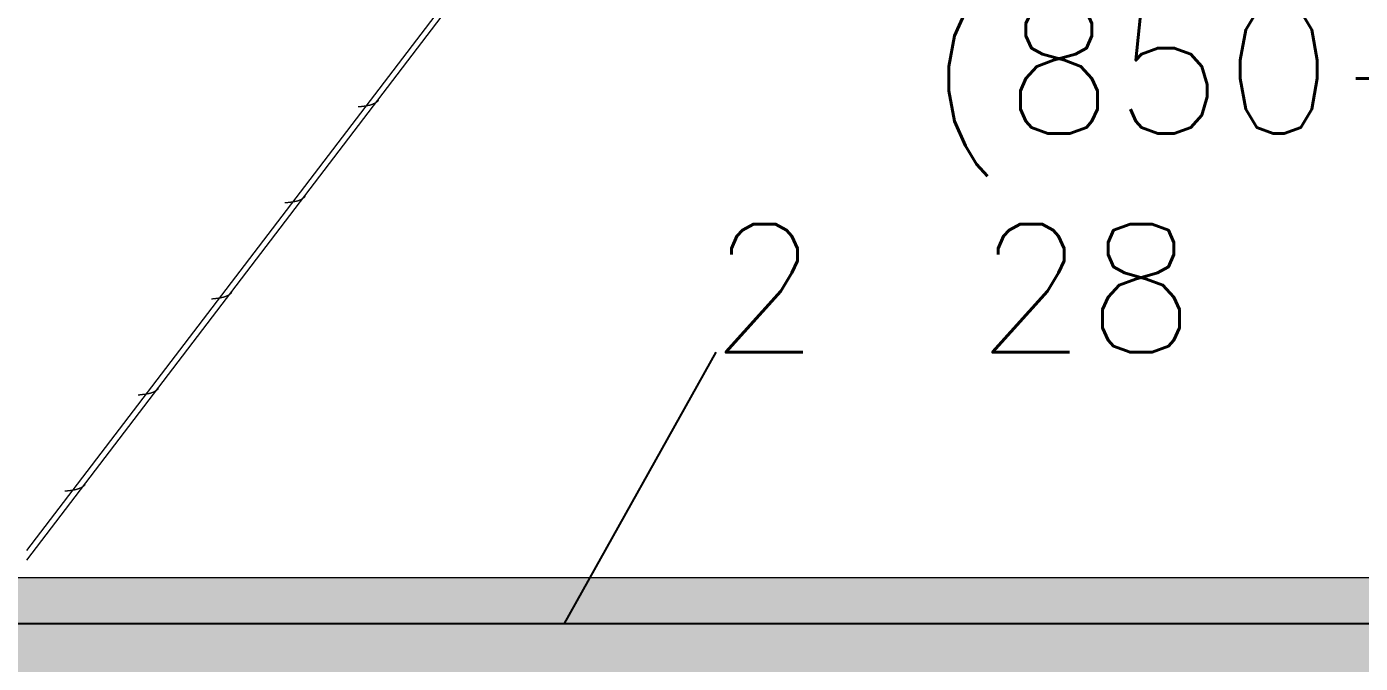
# Model space of a CAD drawing. Extents: x -58 to 5689, y 66 to 4123.
# Drawn here: x 4921.9 to 5038.9, y 3011.7 to 3067.6 of the extents above; entities that cross this region are included whole.
import ezdxf
from ezdxf.enums import TextEntityAlignment as Align
from ezdxf.xclip import XClip

# ---------------------------------------------------------------- set-up
doc = ezdxf.new("R2010")
doc.units = 0
doc.header["$LTSCALE"] = 30
doc.header["$MEASUREMENT"] = 0
doc.header["$XCLIPFRAME"] = 0
doc.linetypes.add("EJE3-3'$0$RLE-PROYECCION", pattern=[0.71438, 0.47625, -0.23813])
doc.layers.get('0').update_dxf_attribs({"linetype": 'CONTINUOUS'})
doc.layers.add("EJE3-3'$0$RLA-ACHURADO", color=30, linetype="EJE3-3'$0$RLE-PROYECCION", lineweight=15, transparency=0.7)
doc.layers.add("EJE3-3'$0$RLA-CONTORNO", color=30, linetype='CONTINUOUS', lineweight=15)
doc.layers.add("EJE3-3'$0$RLA-CONTORNOS", color=3, linetype='CONTINUOUS')
doc.layers.add("EJE3-3'$0$RLA-FE", color=7, linetype='CONTINUOUS')
doc.styles.add("EJE3-3'$0$RomanS", font='romans.shx', dxfattribs={"height": 11.25})

# ---------------------------------------------------------------- blocks, each defined once
blk = doc.blocks.new("EJE3-3'$0$FP_14-EJE 3-3_")
at = {"layer": "EJE3-3'$0$RLA-CONTORNO"}
for p, q in [((2140.49, 788.56), (2345.48, 1057.22)), ((2169.78, 828.35), (2169.75, 828.35)), ((2169.82, 828.35), (2169.78, 828.35)), ((2169.85, 828.36), (2169.82, 828.35)), ((2169.89, 828.36), (2169.85, 828.36)), ((2169.92, 828.37), (2169.89, 828.36)), ((2169.96, 828.37), (2169.92, 828.37)), ((2169.99, 828.38), (2169.96, 828.37)), ((2170.03, 828.38), (2169.99, 828.38)), ((2170.06, 828.38), (2170.03, 828.38)), ((2170.1, 828.39), (2170.06, 828.38)), ((2170.13, 828.39), (2170.1, 828.39)), ((2170.16, 828.4), (2170.13, 828.39)), ((2170.2, 828.4), (2170.16, 828.4)), ((2170.23, 828.41), (2170.2, 828.4)), ((2170.26, 828.42), (2170.23, 828.41)), ((2170.3, 828.42), (2170.26, 828.42)), ((2170.33, 828.43), (2170.3, 828.42)), ((2170.36, 828.43), (2170.33, 828.43)), ((2170.4, 828.44), (2170.36, 828.43)), ((2170.43, 828.45), (2170.4, 828.44)), ((2170.46, 828.45), (2170.43, 828.45)), ((2170.49, 828.46), (2170.46, 828.45)), ((2170.52, 828.47), (2170.49, 828.46)), ((2170.55, 828.47), (2170.52, 828.47)), ((2170.58, 828.48), (2170.55, 828.47)), ((2170.61, 828.49), (2170.58, 828.48)), ((2170.64, 828.5), (2170.61, 828.49)), ((2170.67, 828.51), (2170.64, 828.5)), ((2170.7, 828.52), (2170.67, 828.51)), ((2170.73, 828.52), (2170.7, 828.52)), ((2170.76, 828.53), (2170.73, 828.52)), ((2170.78, 828.54), (2170.76, 828.53)), ((2170.81, 828.55), (2170.78, 828.54)), ((2170.84, 828.56), (2170.81, 828.55)), ((2170.87, 828.57), (2170.84, 828.56)), ((2170.89, 828.59), (2170.87, 828.57)), ((2170.92, 828.6), (2170.89, 828.59)), ((2170.94, 828.61), (2170.92, 828.6)), ((2170.97, 828.62), (2170.94, 828.61)), ((2170.99, 828.63), (2170.97, 828.62)), ((2171.02, 828.65), (2170.99, 828.63)), ((2171.04, 828.66), (2171.02, 828.65)), ((2171.06, 828.67), (2171.04, 828.66)), ((2171.08, 828.69), (2171.06, 828.67)), ((2171.11, 828.7), (2171.08, 828.69)), ((2171.13, 828.71), (2171.11, 828.7)), ((2171.15, 828.73), (2171.13, 828.71)), ((2171.17, 828.74), (2171.15, 828.73)), ((2171.19, 828.76), (2171.17, 828.74)), ((2171.21, 828.77), (2171.19, 828.76)), ((2171.23, 828.79), (2171.21, 828.77)), ((2171.25, 828.81), (2171.23, 828.79)), ((2171.27, 828.82), (2171.25, 828.81)), ((2171.28, 828.84), (2171.27, 828.82)), ((2171.3, 828.86), (2171.28, 828.84)), ((2171.32, 828.88), (2171.3, 828.86)), ((2171.33, 828.9), (2171.32, 828.88)), ((2171.35, 828.92), (2171.33, 828.9)), ((2169.61, 828.33), (2169.57, 828.33)), ((2169.64, 828.34), (2169.61, 828.33)), ((2169.68, 828.34), (2169.64, 828.34)), ((2169.71, 828.34), (2169.68, 828.34)), ((2169.75, 828.35), (2169.71, 828.34)), ((2164.48, 820.16), (2164.46, 820.15)), ((2164.51, 820.18), (2164.48, 820.16)), ((2164.53, 820.19), (2164.51, 820.18)), ((2164.56, 820.2), (2164.53, 820.19)), ((2164.58, 820.21), (2164.56, 820.2)), ((2164.61, 820.23), (2164.58, 820.21)), ((2164.63, 820.24), (2164.61, 820.23)), ((2164.65, 820.25), (2164.63, 820.24)), ((2164.67, 820.27), (2164.65, 820.25)), ((2164.69, 820.28), (2164.67, 820.27)), ((2164.72, 820.3), (2164.69, 820.28)), ((2164.74, 820.31), (2164.72, 820.3)), ((2164.76, 820.33), (2164.74, 820.31)), ((2164.78, 820.34), (2164.76, 820.33)), ((2164.8, 820.36), (2164.78, 820.34)), ((2164.81, 820.38), (2164.8, 820.36)), ((2164.83, 820.39), (2164.81, 820.38)), ((2164.85, 820.41), (2164.83, 820.39)), ((2164.87, 820.43), (2164.85, 820.41)), ((2164.88, 820.45), (2164.87, 820.43)), ((2164.9, 820.46), (2164.88, 820.45)), ((2164.92, 820.48), (2164.9, 820.46)), ((2163.17, 819.9), (2163.14, 819.9)), ((2163.21, 819.9), (2163.17, 819.9)), ((2163.24, 819.91), (2163.21, 819.9)), ((2163.28, 819.91), (2163.24, 819.91)), ((2163.31, 819.91), (2163.28, 819.91)), ((2163.35, 819.92), (2163.31, 819.91)), ((2163.38, 819.92), (2163.35, 819.92)), ((2163.42, 819.93), (2163.38, 819.92)), ((2163.45, 819.93), (2163.42, 819.93)), ((2163.49, 819.94), (2163.45, 819.93)), ((2163.52, 819.94), (2163.49, 819.94)), ((2163.56, 819.94), (2163.52, 819.94)), ((2163.59, 819.95), (2163.56, 819.94)), ((2163.63, 819.95), (2163.59, 819.95)), ((2163.66, 819.96), (2163.63, 819.95)), ((2163.7, 819.96), (2163.66, 819.96)), ((2163.73, 819.97), (2163.7, 819.96)), ((2163.76, 819.97), (2163.73, 819.97)), ((2163.8, 819.98), (2163.76, 819.97)), ((2163.83, 819.98), (2163.8, 819.98)), ((2163.86, 819.99), (2163.83, 819.98)), ((2163.9, 820), (2163.86, 819.99)), ((2163.93, 820), (2163.9, 820)), ((2163.96, 820.01), (2163.93, 820)), ((2163.99, 820.01), (2163.96, 820.01)), ((2164.02, 820.02), (2163.99, 820.01)), ((2164.06, 820.03), (2164.02, 820.02)), ((2164.09, 820.04), (2164.06, 820.03)), ((2164.12, 820.04), (2164.09, 820.04)), ((2164.15, 820.05), (2164.12, 820.04)), ((2164.18, 820.06), (2164.15, 820.05)), ((2164.21, 820.07), (2164.18, 820.06)), ((2164.24, 820.07), (2164.21, 820.07)), ((2164.27, 820.08), (2164.24, 820.07)), ((2164.29, 820.09), (2164.27, 820.08)), ((2164.32, 820.1), (2164.29, 820.09)), ((2164.35, 820.11), (2164.32, 820.1)), ((2164.38, 820.12), (2164.35, 820.11)), ((2164.41, 820.13), (2164.38, 820.12)), ((2164.43, 820.14), (2164.41, 820.13)), ((2164.46, 820.15), (2164.43, 820.14)), ((2158.42, 811.98), (2158.4, 811.96)), ((2158.43, 812), (2158.42, 811.98)), ((2158.45, 812.01), (2158.43, 812)), ((2158.47, 812.03), (2158.45, 812.01)), ((2158.48, 812.05), (2158.47, 812.03)), ((2156.74, 811.47), (2156.7, 811.46)), ((2156.77, 811.47), (2156.74, 811.47)), ((2156.81, 811.48), (2156.77, 811.47)), ((2156.84, 811.48), (2156.81, 811.48)), ((2156.88, 811.48), (2156.84, 811.48)), ((2156.92, 811.49), (2156.88, 811.48)), ((2156.95, 811.49), (2156.92, 811.49)), ((2156.99, 811.49), (2156.95, 811.49)), ((2157.02, 811.5), (2156.99, 811.49)), ((2157.06, 811.5), (2157.02, 811.5)), ((2157.09, 811.51), (2157.06, 811.5)), ((2157.13, 811.51), (2157.09, 811.51)), ((2157.16, 811.52), (2157.13, 811.51)), ((2157.19, 811.52), (2157.16, 811.52)), ((2157.23, 811.53), (2157.19, 811.52)), ((2157.26, 811.53), (2157.23, 811.53)), ((2157.3, 811.54), (2157.26, 811.53)), ((2157.33, 811.54), (2157.3, 811.54)), ((2157.36, 811.55), (2157.33, 811.54)), ((2157.4, 811.55), (2157.36, 811.55)), ((2157.43, 811.56), (2157.4, 811.55)), ((2157.46, 811.56), (2157.43, 811.56)), ((2157.5, 811.57), (2157.46, 811.56)), ((2157.53, 811.58), (2157.5, 811.57)), ((2157.56, 811.58), (2157.53, 811.58)), ((2157.59, 811.59), (2157.56, 811.58)), ((2157.62, 811.6), (2157.59, 811.59)), ((2157.65, 811.6), (2157.62, 811.6)), ((2157.68, 811.61), (2157.65, 811.6)), ((2157.71, 811.62), (2157.68, 811.61)), ((2157.74, 811.63), (2157.71, 811.62)), ((2157.77, 811.63), (2157.74, 811.63)), ((2157.8, 811.64), (2157.77, 811.63)), ((2157.83, 811.65), (2157.8, 811.64)), ((2157.86, 811.66), (2157.83, 811.65)), ((2157.89, 811.67), (2157.86, 811.66)), ((2157.92, 811.68), (2157.89, 811.67)), ((2157.94, 811.69), (2157.92, 811.68)), ((2157.97, 811.7), (2157.94, 811.69)), ((2158, 811.71), (2157.97, 811.7)), ((2158.02, 811.72), (2158, 811.71)), ((2158.05, 811.73), (2158.02, 811.72)), ((2158.07, 811.74), (2158.05, 811.73)), ((2158.1, 811.76), (2158.07, 811.74)), ((2158.12, 811.77), (2158.1, 811.76)), ((2158.15, 811.78), (2158.12, 811.77)), ((2158.17, 811.79), (2158.15, 811.78)), ((2158.19, 811.81), (2158.17, 811.79)), ((2158.22, 811.82), (2158.19, 811.81)), ((2158.24, 811.83), (2158.22, 811.82)), ((2158.26, 811.85), (2158.24, 811.83)), ((2158.28, 811.86), (2158.26, 811.85)), ((2158.3, 811.88), (2158.28, 811.86)), ((2158.32, 811.89), (2158.3, 811.88)), ((2158.34, 811.91), (2158.32, 811.89)), ((2158.36, 811.93), (2158.34, 811.91)), ((2158.38, 811.94), (2158.36, 811.93)), ((2158.4, 811.96), (2158.38, 811.94)), ((2150.3, 803.04), (2150.27, 803.03)), ((2150.34, 803.04), (2150.3, 803.04)), ((2150.38, 803.04), (2150.34, 803.04)), ((2150.41, 803.05), (2150.38, 803.04)), ((2150.45, 803.05), (2150.41, 803.05)), ((2150.48, 803.05), (2150.45, 803.05)), ((2150.52, 803.06), (2150.48, 803.05)), ((2150.55, 803.06), (2150.52, 803.06)), ((2150.59, 803.07), (2150.55, 803.06)), ((2150.62, 803.07), (2150.59, 803.07)), ((2150.66, 803.08), (2150.62, 803.07)), ((2150.69, 803.08), (2150.66, 803.08)), ((2150.73, 803.08), (2150.69, 803.08)), ((2150.76, 803.09), (2150.73, 803.08)), ((2150.79, 803.09), (2150.76, 803.09)), ((2150.83, 803.1), (2150.79, 803.09)), ((2150.86, 803.1), (2150.83, 803.1)), ((2150.9, 803.11), (2150.86, 803.1)), ((2150.93, 803.11), (2150.9, 803.11)), ((2150.96, 803.12), (2150.93, 803.11)), ((2151, 803.12), (2150.96, 803.12)), ((2151.03, 803.13), (2151, 803.12)), ((2151.06, 803.14), (2151.03, 803.13)), ((2151.09, 803.14), (2151.06, 803.14)), ((2151.13, 803.15), (2151.09, 803.14)), ((2151.16, 803.16), (2151.13, 803.15)), ((2151.19, 803.16), (2151.16, 803.16)), ((2151.22, 803.17), (2151.19, 803.16)), ((2151.25, 803.18), (2151.22, 803.17)), ((2151.28, 803.19), (2151.25, 803.18)), ((2151.31, 803.19), (2151.28, 803.19)), ((2151.34, 803.2), (2151.31, 803.19)), ((2151.37, 803.21), (2151.34, 803.2)), ((2151.4, 803.22), (2151.37, 803.21)), ((2151.43, 803.23), (2151.4, 803.22)), ((2151.46, 803.24), (2151.43, 803.23)), ((2151.48, 803.25), (2151.46, 803.24)), ((2151.51, 803.26), (2151.48, 803.25)), ((2151.54, 803.27), (2151.51, 803.26)), ((2151.56, 803.28), (2151.54, 803.27)), ((2151.59, 803.29), (2151.56, 803.28)), ((2151.62, 803.3), (2151.59, 803.29)), ((2151.64, 803.31), (2151.62, 803.3)), ((2151.67, 803.32), (2151.64, 803.31)), ((2151.69, 803.34), (2151.67, 803.32)), ((2151.71, 803.35), (2151.69, 803.34)), ((2151.74, 803.36), (2151.71, 803.35)), ((2151.76, 803.38), (2151.74, 803.36)), ((2151.78, 803.39), (2151.76, 803.38)), ((2151.81, 803.4), (2151.78, 803.39)), ((2151.83, 803.42), (2151.81, 803.4)), ((2151.85, 803.43), (2151.83, 803.42)), ((2151.87, 803.45), (2151.85, 803.43)), ((2151.89, 803.46), (2151.87, 803.45)), ((2151.91, 803.48), (2151.89, 803.46)), ((2151.93, 803.49), (2151.91, 803.48)), ((2151.95, 803.51), (2151.93, 803.49)), ((2151.96, 803.53), (2151.95, 803.51)), ((2151.98, 803.55), (2151.96, 803.53)), ((2152, 803.56), (2151.98, 803.55)), ((2152.02, 803.58), (2152, 803.56)), ((2152.03, 803.6), (2152.02, 803.58)), ((2152.05, 803.62), (2152.03, 803.6)), ((2143.87, 794.6), (2143.83, 794.6)), ((2143.91, 794.61), (2143.87, 794.6)), ((2143.94, 794.61), (2143.91, 794.61)), ((2143.98, 794.61), (2143.94, 794.61)), ((2144.01, 794.62), (2143.98, 794.61)), ((2144.05, 794.62), (2144.01, 794.62)), ((2144.08, 794.63), (2144.05, 794.62)), ((2144.12, 794.63), (2144.08, 794.63)), ((2144.15, 794.63), (2144.12, 794.63)), ((2144.19, 794.64), (2144.15, 794.63)), ((2144.22, 794.64), (2144.19, 794.64)), ((2144.26, 794.65), (2144.22, 794.64)), ((2144.29, 794.65), (2144.26, 794.65)), ((2144.33, 794.66), (2144.29, 794.65)), ((2144.36, 794.66), (2144.33, 794.66)), ((2144.4, 794.67), (2144.36, 794.66)), ((2144.43, 794.67), (2144.4, 794.67)), ((2144.46, 794.68), (2144.43, 794.67)), ((2144.5, 794.68), (2144.46, 794.68)), ((2144.53, 794.69), (2144.5, 794.68)), ((2144.56, 794.69), (2144.53, 794.69)), ((2144.59, 794.7), (2144.56, 794.69)), ((2144.63, 794.7), (2144.59, 794.7)), ((2144.66, 794.71), (2144.63, 794.7)), ((2144.69, 794.72), (2144.66, 794.71)), ((2144.72, 794.72), (2144.69, 794.72)), ((2144.75, 794.73), (2144.72, 794.72)), ((2144.79, 794.74), (2144.75, 794.73)), ((2144.82, 794.75), (2144.79, 794.74)), ((2144.85, 794.75), (2144.82, 794.75)), ((2144.88, 794.76), (2144.85, 794.75)), ((2144.91, 794.77), (2144.88, 794.76)), ((2144.94, 794.78), (2144.91, 794.77)), ((2144.96, 794.79), (2144.94, 794.78)), ((2144.99, 794.8), (2144.96, 794.79)), ((2145.02, 794.81), (2144.99, 794.8)), ((2145.05, 794.82), (2145.02, 794.81)), ((2145.08, 794.83), (2145.05, 794.82)), ((2145.1, 794.84), (2145.08, 794.83)), ((2145.13, 794.85), (2145.1, 794.84)), ((2145.16, 794.86), (2145.13, 794.85)), ((2145.18, 794.87), (2145.16, 794.86)), ((2145.21, 794.88), (2145.18, 794.87)), ((2145.23, 794.89), (2145.21, 794.88)), ((2145.26, 794.9), (2145.23, 794.89)), ((2145.28, 794.92), (2145.26, 794.9)), ((2145.3, 794.93), (2145.28, 794.92)), ((2145.33, 794.94), (2145.3, 794.93)), ((2145.35, 794.96), (2145.33, 794.94)), ((2145.37, 794.97), (2145.35, 794.96)), ((2145.39, 794.99), (2145.37, 794.97)), ((2145.41, 795), (2145.39, 794.99)), ((2145.43, 795.01), (2145.41, 795)), ((2145.45, 795.03), (2145.43, 795.01)), ((2145.47, 795.05), (2145.45, 795.03)), ((2145.49, 795.06), (2145.47, 795.05)), ((2145.51, 795.08), (2145.49, 795.06)), ((2145.53, 795.1), (2145.51, 795.08)), ((2145.55, 795.11), (2145.53, 795.1)), ((2145.57, 795.13), (2145.55, 795.11)), ((2145.58, 795.15), (2145.57, 795.13)), ((2145.6, 795.17), (2145.58, 795.15)), ((2145.61, 795.19), (2145.6, 795.17))]:
    blk.add_line(p, q, dxfattribs=at)
blk = doc.blocks.new("EJE3-3'$0$RLA-VIGAS-CAJONES - V_M_ 300x300x5-394661-EJE 3-3_")
at = {"layer": "EJE3-3'$0$RLA-CONTORNO"}
blk.add_line((2140.49, 789.39), (2345.48, 1058.05), dxfattribs=at)
blk = doc.blocks.new('*U119')
at = {"layer": "EJE3-3'$0$RLA-FE"}
blk.add_line((0, 0), (768.21, 0), dxfattribs=at)
at = {"layer": "EJE3-3'$0$RLA-FE", "color": 3, "style": "EJE3-3'$0$RomanS"}
for tag, p, flags in [('TEXTO_FE2', (446.5, 43), 8), ('PHI', (440.95, 24.01), 14), ('DIAM', (450.81, 23.8), 12), ('MINUS', (472.83, 23.8), 13), ('MARK', (486.22, 23.8), 13), ('TEXTO_FE1', (489.52, 23.8), 8), ('TIPO', (423.8, -75.78), 13), ('NVECES', (409.93, -94.72), 13), ('NUMFE', (413.86, -114.48), 13), ('CAPA', (422.06, -133.6), 13), ('DESPLAZA', (278.34, -151.59), 13), ('ESPACIO', (284.39, -169.95), 13), ('CANT', (298.23, -188.75), 13)]:
    blk.add_attdef(tag, p, '', height=11.25, dxfattribs=dict(at, flags=flags))
at = {"layer": "EJE3-3'$0$RLA-FE", "color": 3, "style": "EJE3-3'$0$RomanS", "flags": 8}
for tag, p in [('F=', (422.65, 23.8)), ('NUM', (437.06, 23.8))]:
    blk.add_attdef(tag, text='', height=11.25, dxfattribs=at).set_placement(p, align=Align.RIGHT)
blk = doc.blocks.new("EJE3-3'")
at = {"layer": "EJE3-3'$0$RLA-ACHURADO"}
h = blk.add_hatch(dxfattribs=at)
h.set_pattern_fill('SAND - DENSE', color=256, style=0, pattern_type=2)
h.set_pattern_definition([(0, (-1824.927, -1302.188), (20.32, 5.08), [1.676, -13.564, 1.676, -13.564, -81.28]), (0, (-1824.927, -1302.188), (20.32, 5.08), [-30.48, 1.676, -28.804, 1.676, -13.564, -35.56]), (0, (-1824.927, -1302.188), (20.32, 5.08), [-76.2, 1.676, -8.484, 1.676, -23.724]), (120, (-1817.307, -1299.648), (-14.559409, 15.057636), [1.676, -13.564, 1.676, -13.564, -81.28]), (120, (-1817.307, -1299.648), (-14.559409, 15.057636), [-30.48, 1.676, -28.804, 1.676, -13.564, -35.56]), (120, (-1817.307, -1299.648), (-14.559409, 15.057636), [-76.2, 1.676, -8.484, 1.676, -23.724]), (240, (-1814.767, -1289.488), (-5.760591, -20.137636), [1.676, -13.564, 1.676, -13.564, -81.28]), (240, (-1814.767, -1289.488), (-5.760591, -20.137636), [-30.48, 1.676, -28.804, 1.676, -13.564, -35.56]), (240, (-1814.767, -1289.488), (-5.760591, -20.137636), [-76.2, 1.676, -8.484, 1.676, -23.724])])
h.paths.add_polyline_path([(2720.48, 775), (2720.48, 787), (2070.48, 787), (2070.48, 775), (2607.42, 775)], flags=0)
at = {"layer": "EJE3-3'$0$RLA-CONTORNO"}
blk.add_line((2720.48, 787), (2070.48, 787), dxfattribs=at)
at = {"layer": "EJE3-3'$0$RLA-CONTORNOS", "color": 2}
blk.add_line((2200.93, 806.8), (2187.63, 783), dxfattribs=at)
at = {"layer": "EJE3-3'$0$RLA-CONTORNO"}
for name in ["EJE3-3'$0$RLA-VIGAS-CAJONES - V_M_ 300x300x5-394661-EJE 3-3_", "EJE3-3'$0$FP_14-EJE 3-3_"]:
    blk.add_blockref(name, (0, 0), dxfattribs=at)
at = {"layer": "EJE3-3'$0$RLA-FE"}
ref = blk.add_blockref('*U119', (1772.98, 783), dxfattribs=at)
ref.add_attrib('DIAM', '28', (2223.78, 806.8), dxfattribs={"color": 3, "height": 11.25, "style": "EJE3-3'$0$RomanS"})
ref.add_attrib('NUM', '2', dxfattribs={"color": 3, "height": 11.25, "style": "EJE3-3'$0$RomanS"}).set_placement((2210.03, 806.8), align=Align.RIGHT)
ref.add_attrib('TEXTO_FE2', '(850+50)', (2219.47, 826), dxfattribs={"color": 3, "height": 11.25, "style": "EJE3-3'$0$RomanS"})

msp = doc.modelspace()

# ---------------------------------------------------------------- block references
ref = msp.add_blockref("EJE3-3'", (2781.39, 2232.23))
XClip(ref).set_block_clipping_path([(-2788.1086663077, -1277.6573373718), (2905.5071213075, 1601.8318238069)])

doc.saveas('drawing.dxf')
